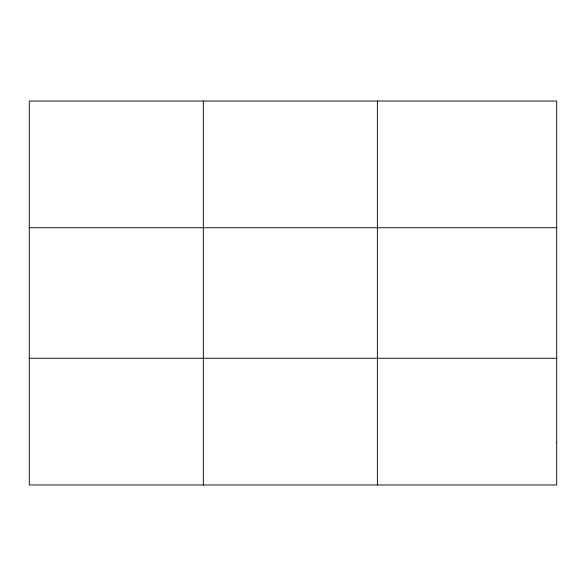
<?xml version="1.0" encoding="UTF-8"?>
<svg xmlns="http://www.w3.org/2000/svg" width="586" height="586" viewBox="0 0 586 586"><rect width="100%" height="100%" fill="white"/><g stroke="black" fill="none" stroke-linecap="round" stroke-linejoin="round"><path stroke-width="0.88" d="M203.342 101.019L203.342 484.981M377.384 101.019L377.384 484.981M29.3 227.727L556.7 227.727M29.3 358.273L556.7 358.273M556.7 442.745L556.7 484.981L29.3 484.981L29.3 101.019L556.7 101.019L556.7 442.745"/></g></svg>
